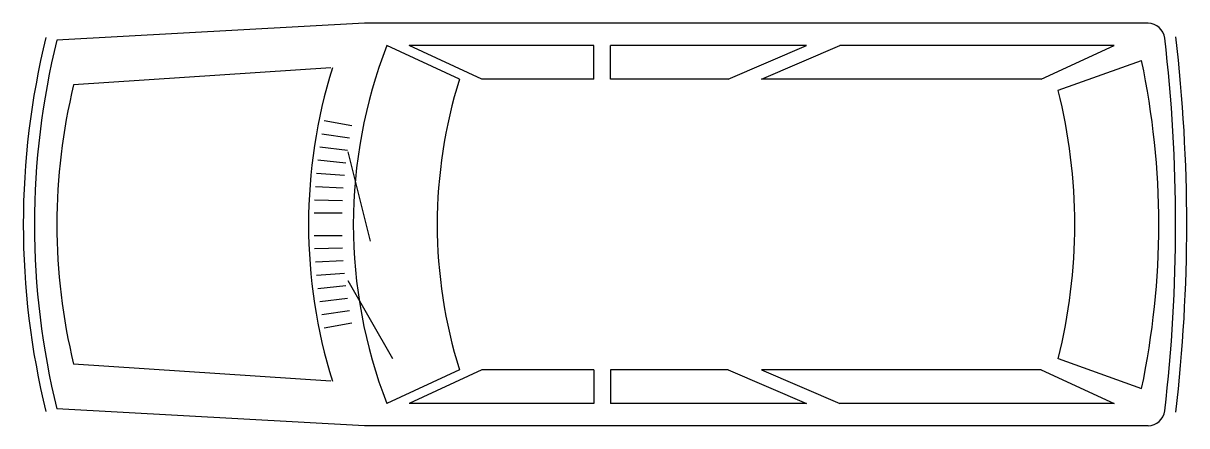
# Model space of a CAD drawing. Extents: x -0.09 to 4.67, y 0 to 1.65.
import ezdxf

# ---------------------------------------------------------------- set-up
doc = ezdxf.new("R2010")
doc.units = 0
doc.header["$LTSCALE"] = 1.2
doc.header["$MEASUREMENT"] = 0
doc.layers.add('CARRO', color=3, linetype='CONTINUOUS')

msp = doc.modelspace()

# ---------------------------------------------------------------- linework, layer by layer
at = {"layer": 'CARRO'}
for p, q in [((1.3066, 1.65), (0.0493, 1.5814)), ((4.5092, 1.65), (1.3066, 1.65)), ((1.6952, 1.4214), (1.398, 1.5586)), ((2.2439, 1.5586), (1.4895, 1.5586)), ((1.7867, 1.4214), (1.4895, 1.5586)), ((2.2439, 1.4214), (2.2439, 1.5586)), ((2.3124, 1.4214), (2.3124, 1.5586)), ((3.1125, 1.5586), (2.3124, 1.5586)), ((2.7925, 1.4214), (3.1125, 1.5586)), ((2.9297, 1.4214), (3.2497, 1.5586)), ((4.3698, 1.5586), (3.2497, 1.5586)), ((4.0727, 1.4214), (4.3698, 1.5586)), ((4.1412, 1.3757), (4.4825, 1.4976)), ((1.1694, 1.4671), (0.1179, 1.3985)), ((2.2439, 1.4214), (1.7867, 1.4214)), ((2.7925, 1.4214), (2.3124, 1.4214)), ((4.0727, 1.4214), (2.9297, 1.4214)), ((1.2545, 1.2306), (1.1419, 1.2505)), ((1.245, 1.18), (1.132, 1.1971)), ((1.2369, 1.1292), (1.1235, 1.1434)), ((1.238, 1.1242), (1.3295, 0.7585)), ((1.23, 1.0781), (1.1162, 1.0895)), ((1.2243, 1.0269), (1.1104, 1.0355)), ((1.22, 0.9756), (1.1058, 0.9813)), ((1.2169, 0.9242), (1.1027, 0.9271)), ((1.2152, 0.8728), (1.1009, 0.8728)), ((1.2152, 0.7813), (1.1009, 0.7813)), ((1.2169, 0.7298), (1.1027, 0.727)), ((1.22, 0.6784), (1.1058, 0.6727)), ((1.2243, 0.6271), (1.1104, 0.6186)), ((1.23, 0.5759), (1.1162, 0.5646)), ((1.238, 0.5984), (1.4209, 0.2784)), ((1.2369, 0.5249), (1.1235, 0.5107)), ((1.245, 0.4741), (1.132, 0.457)), ((1.2545, 0.4234), (1.1419, 0.4036)), ((1.1694, 0.187), (0.1179, 0.2555)), ((4.1412, 0.2784), (4.4825, 0.1565)), ((1.6952, 0.2327), (1.398, 0.0955)), ((1.7867, 0.2327), (1.4895, 0.0955)), ((2.2439, 0.2327), (1.7867, 0.2327)), ((2.2439, 0.2327), (2.2439, 0.0955)), ((2.3124, 0.2327), (2.3124, 0.0955)), ((2.7925, 0.2327), (2.3124, 0.2327)), ((2.7925, 0.2327), (3.1125, 0.0955)), ((4.0727, 0.2327), (2.9297, 0.2327)), ((2.9297, 0.2327), (3.2497, 0.0955)), ((4.0727, 0.2327), (4.3698, 0.0955)), ((2.2439, 0.0955), (1.4895, 0.0955)), ((3.1125, 0.0955), (2.3124, 0.0955)), ((4.3698, 0.0955), (3.2497, 0.0955)), ((1.3066, 0.0041), (0.0493, 0.0727)), ((4.5092, 0.0041), (1.3066, 0.0041))]:
    msp.add_line(p, q, dxfattribs=at)
for centre, radius, start, end in [((4.5092, 1.5814), 0.0686, 6.6026, 90), ((3.1154, 0.827), 3.2033, 166.1775, 193.8225), ((3.1154, 0.827), 3.1575, 166.1775, 193.8225), ((-2.0081, 0.827), 6.6294, 353.39738, 6.60262), ((-2.0081, 0.827), 6.6751, 353.39738, 6.60262), ((3.2802, 0.827), 2.0193, 158.7607, 201.2393), ((1.3142, 0.827), 3.2385, 348.0504, 11.9496), ((3.2345, 0.827), 2.1565, 162.7227, 197.2773), ((2.4648, 0.827), 2.4155, 166.3145, 193.6855), ((3.5812, 0.827), 1.9774, 162.5077, 197.4923), ((1.981, 0.827), 2.2288, 345.75, 14.25), ((4.5092, 0.0727), 0.0686, 270, 353.3974)]:
    msp.add_arc(centre, radius, start, end, dxfattribs=at)

doc.saveas('drawing.dxf')
